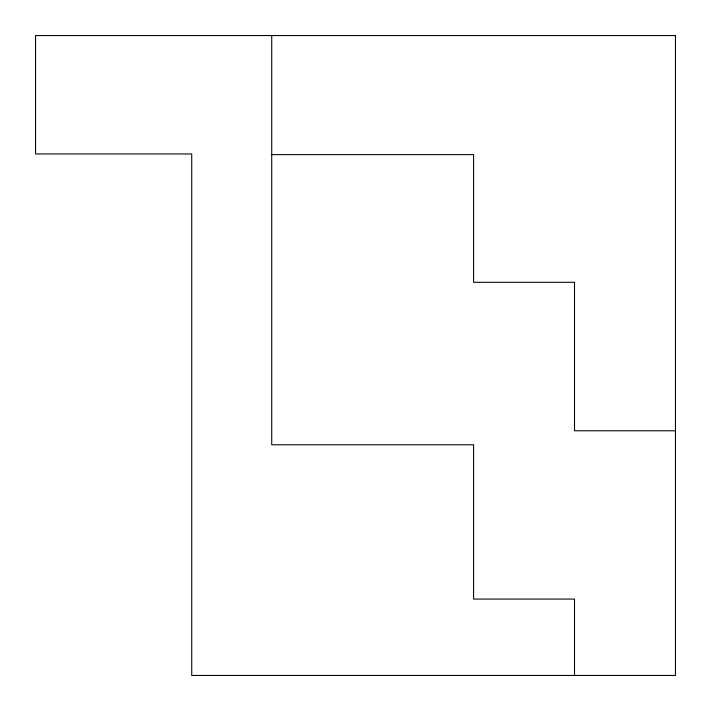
<?xml version="1.0" encoding="UTF-8"?>
<svg xmlns="http://www.w3.org/2000/svg" width="711" height="711" viewBox="0 0 711 711"><rect width="100%" height="100%" fill="white"/><g stroke="black" fill="none" stroke-linecap="round" stroke-linejoin="round"><path stroke-width="1.07" d="M271.718 154.625L473.579 154.625L473.579 282.294L574.515 282.294L574.515 430.795L675.45 430.795M574.515 675.45L574.515 599.071L473.579 599.071L473.579 444.766L271.718 444.766L271.718 35.55M675.45 35.55L35.55 35.55L35.55 153.958L191.73 153.958L191.73 675.45L675.45 675.45L675.45 35.55"/></g></svg>
